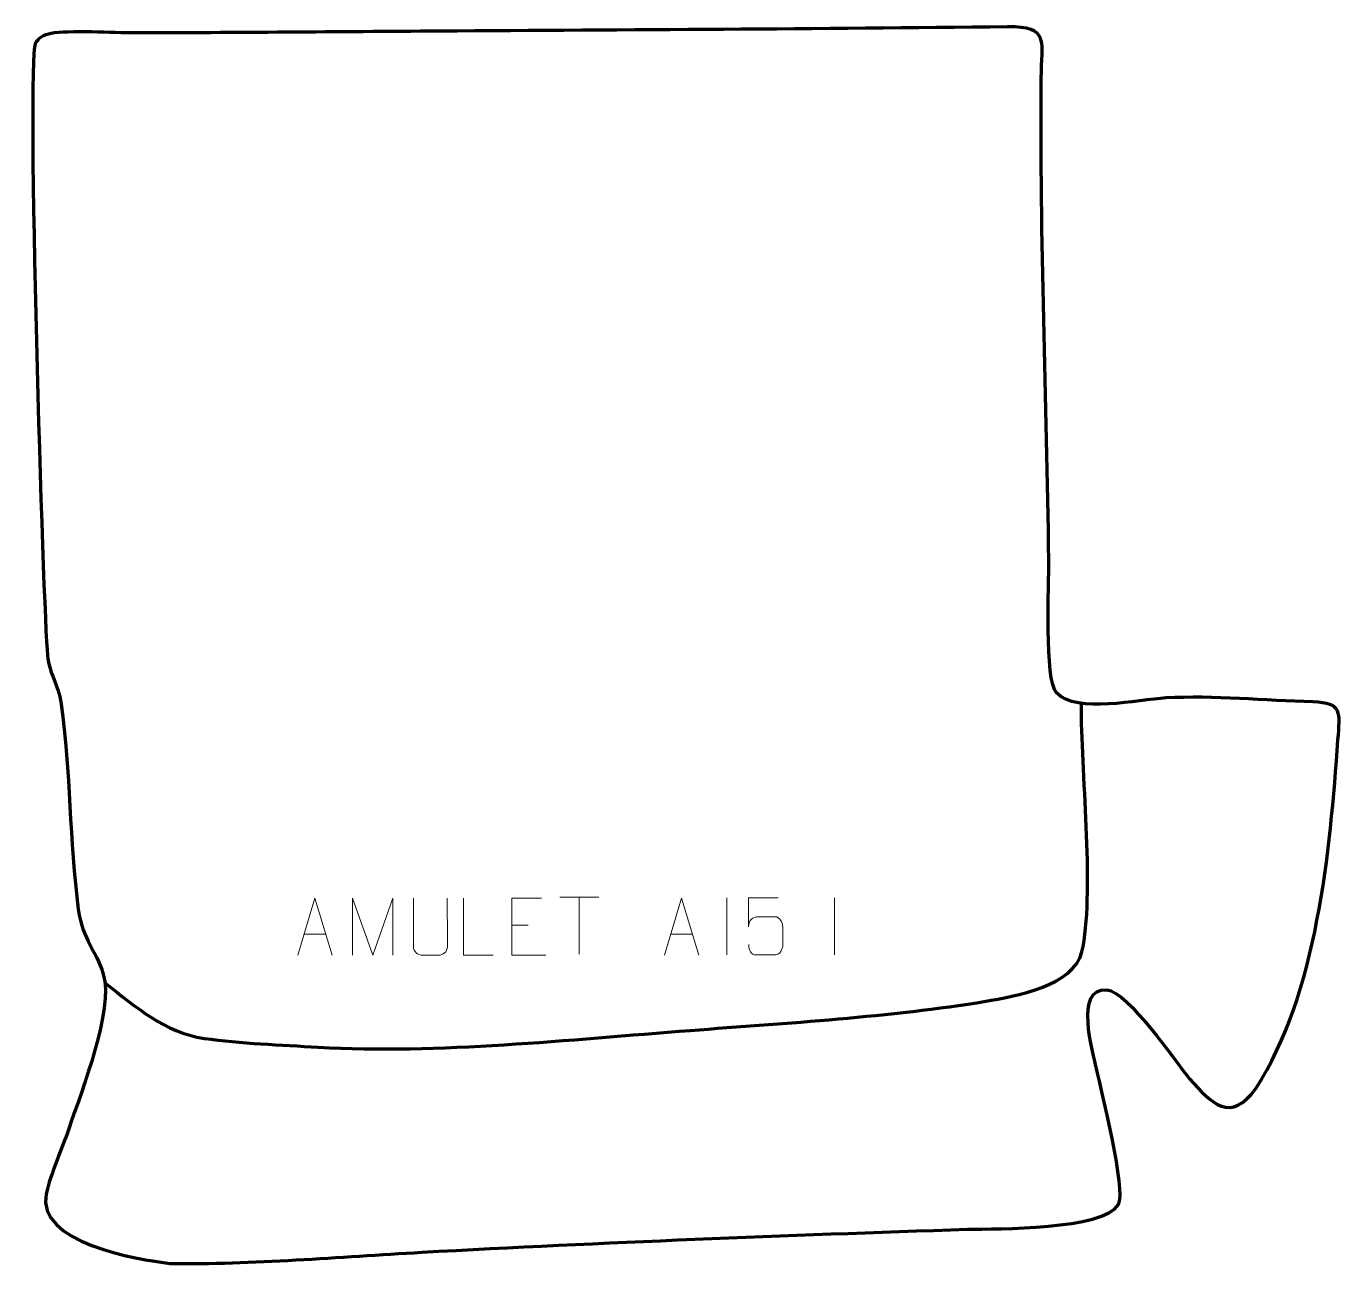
# Model space of a CAD drawing. Header units: millimetres. Extents: x -506 to 69, y 177 to 717.
import ezdxf

# ---------------------------------------------------------------- set-up
doc = ezdxf.new("R2010")
doc.units = ezdxf.units.MM
doc.header["$MEASUREMENT"] = 0
doc.layers.add('layer 2', color=7, linetype='Continuous')
doc.layers.add('layer 3', color=7, linetype='Continuous')

msp = doc.modelspace()

# ---------------------------------------------------------------- linework, layer by layer
at = {"layer": 'layer 2', "color": 140, "lineweight": 158}
msp.add_open_spline([(-471.5977, 299.6143), (-457.6195, 288.9075), (-446.036, 278.1085), (-428.1385, 275.4175), (-428.1385, 275.4175), (-412.5348, 273.1684), (-394.5524, 272.6301), (-378.6031, 271.5423), (-378.6031, 271.5423), (-325.8658, 268.7153), (-268.9025, 274.8816), (-216.0509, 278.923), (-216.0509, 278.923), (-173.8544, 282.1423), (-128.8076, 284.8108), (-87.1701, 291.6392), (-87.1701, 291.6392), (-74.6182, 293.6977), (-48.5016, 298.3893), (-45.1762, 313.1521), (-45.1762, 313.1521), (-39.5109, 338.3034), (-45.2358, 388.71), (-45.3627, 418.6356), (-45.3627, 418.6356), (-45.3627, 418.6356), (-45.3755, 421.6538), (-45.3755, 421.6538)], degree=3, knots=[0, 0, 0, 0, 0.125, 0.125, 0.125, 0.125, 0.25, 0.25, 0.25, 0.25, 0.375, 0.375, 0.375, 0.375, 0.5, 0.5, 0.5, 0.5, 0.625, 0.625, 0.625, 0.625, 0.75, 0.75, 0.75, 0.75, 1, 1, 1, 1], dxfattribs=at)
at = {"layer": 'layer 3', "color": 242, "lineweight": 158}
msp.add_open_spline([(-325.613, 715.0536), (-242.9403, 715.5736), (-160.2809, 715.9582), (-77.6123, 716.9389), (-77.6123, 716.9389), (-58.9214, 717.1606), (-62.7872, 710.5346), (-62.9048, 694.4892), (-62.9048, 694.4892), (-63.4177, 624.4681), (-60.6838, 554.1234), (-59.5912, 484.0505), (-59.5912, 484.0505), (-59.6005, 474.4052), (-61.4373, 431.5739), (-56.2983, 426.2659), (-56.2983, 426.2659), (-47.2157, 416.8848), (-20.759, 423.3644), (-8.4629, 424.0174), (-8.4629, 424.0174), (12.2878, 425.1194), (34.7866, 422.9333), (55.6923, 422.266), (55.6923, 422.266), (68.6573, 421.8688), (67.4819, 417.8792), (66.6129, 405.7075), (66.6129, 405.7075), (63.175, 357.5553), (57.5928, 294.638), (30.6941, 253.6155), (30.6941, 253.6155), (19.8319, 238.2219), (11.5012, 246.7611), (1.8348, 257.8238), (1.8348, 257.8238), (-4.5829, 265.7282), (-25.1895, 295.7826), (-34.2233, 296.6124), (-34.2233, 296.6124), (-48.7485, 297.9465), (-40.2739, 269.1919), (-38.6808, 261.7316), (-38.6808, 261.7316), (-36.6283, 252.4826), (-25.6804, 208.7857), (-29.2141, 202.8682), (-29.2141, 202.8682), (-35.8155, 191.8134), (-82.2795, 192.4143), (-95.0332, 192.0914), (-95.0332, 192.0914), (-174.7316, 189.5513), (-253.6516, 186.4151), (-333.2841, 182.0886), (-333.2841, 182.0886), (-369.0485, 180.1192), (-407.5402, 176.6599), (-443.1451, 177.2326), (-443.1451, 177.2326), (-457.5265, 178.8077), (-501.9552, 186.4166), (-497.2574, 207.6204), (-497.2574, 207.6204), (-495.441, 215.8192), (-489.9585, 228.0975), (-487.0847, 236.8243), (-487.0847, 236.8243), (-481.75, 252.6444), (-467.6932, 287.8997), (-472.3395, 303.427), (-472.3395, 303.427), (-475.687, 314.6142), (-481.0524, 317.3288), (-483.2448, 331.808), (-483.2448, 331.808), (-487.163, 361.5431), (-486.5568, 392.1457), (-490.7413, 421.3254), (-490.7413, 421.3254), (-492.1245, 430.9703), (-495.7973, 433.9086), (-496.6874, 442.6661), (-496.6874, 442.6661), (-498.556, 461.0512), (-505.9112, 700.7332), (-502.0255, 709.5621), (-502.0255, 709.5621), (-500.9644, 711.9732), (-498.3987, 713.4008), (-495.07, 714.0514), (-495.07, 714.0514), (-487.818, 715.4688), (-467.6092, 714.2529), (-458.6566, 714.2676), (-458.6566, 714.2676), (-414.3073, 714.3406), (-369.961, 714.7684), (-325.613, 715.0536)], degree=3, knots=[0, 0, 0, 0, 0.03846154, 0.03846154, 0.03846154, 0.03846154, 0.07692308, 0.07692308, 0.07692308, 0.07692308, 0.11538462, 0.11538462, 0.11538462, 0.11538462, 0.15384615, 0.15384615, 0.15384615, 0.15384615, 0.19230769, 0.19230769, 0.19230769, 0.19230769, 0.23076923, 0.23076923, 0.23076923, 0.23076923, 0.26923077, 0.26923077, 0.26923077, 0.26923077, 0.30769231, 0.30769231, 0.30769231, 0.30769231, 0.34615385, 0.34615385, 0.34615385, 0.34615385, 0.38461538, 0.38461538, 0.38461538, 0.38461538, 0.42307692, 0.42307692, 0.42307692, 0.42307692, 0.46153846, 0.46153846, 0.46153846, 0.46153846, 0.5, 0.5, 0.5, 0.5, 0.53846154, 0.53846154, 0.53846154, 0.53846154, 0.57692308, 0.57692308, 0.57692308, 0.57692308, 0.61538462, 0.61538462, 0.61538462, 0.61538462, 0.65384615, 0.65384615, 0.65384615, 0.65384615, 0.69230769, 0.69230769, 0.69230769, 0.69230769, 0.73076923, 0.73076923, 0.73076923, 0.73076923, 0.76923077, 0.76923077, 0.76923077, 0.76923077, 0.80769231, 0.80769231, 0.80769231, 0.80769231, 0.84615385, 0.84615385, 0.84615385, 0.84615385, 0.88461538, 0.88461538, 0.88461538, 0.88461538, 0.92307692, 0.92307692, 0.92307692, 0.92307692, 1, 1, 1, 1], dxfattribs=at)
at = {"layer": 'layer 3', "color": 250, "lineweight": 9}
for points, knots in [([(-387.3297, 311.737), (-387.3297, 311.737), (-379.9587, 336.6905), (-379.9587, 336.6905), (-379.9587, 336.6905), (-379.9587, 336.6905), (-372.3888, 311.737), (-372.3888, 311.737)], [0, 0, 0, 0, 0.33333333, 0.33333333, 0.33333333, 0.33333333, 1, 1, 1, 1]), ([(-363.5737, 311.7298), (-363.5737, 311.7298), (-363.5737, 336.6877), (-363.5737, 336.6877), (-363.5737, 336.6877), (-363.5737, 336.6877), (-354.6486, 311.7298), (-354.6486, 311.7298), (-354.6486, 311.7298), (-354.6486, 311.7298), (-345.8887, 336.6872), (-345.8887, 336.6872), (-345.8887, 336.6872), (-345.8887, 336.6872), (-345.8887, 311.7298), (-345.8887, 311.7298)], [0, 0, 0, 0, 0.2, 0.2, 0.2, 0.2, 0.4, 0.4, 0.4, 0.4, 0.6, 0.6, 0.6, 0.6, 1, 1, 1, 1]), ([(-322.1903, 336.6871), (-322.1907, 331.1476), (-322.0949, 320.9458), (-322.0945, 315.4054), (-322.0945, 315.4054), (-322.2343, 313.1659), (-323.9115, 311.7397), (-326.0592, 311.7292), (-326.0592, 311.7292), (-328.3911, 311.7296), (-330.723, 311.7296), (-333.0545, 311.7292), (-333.0545, 311.7292), (-334.9795, 311.6277), (-336.9516, 313.4442), (-336.9404, 315.3887), (-336.9404, 315.3887), (-336.9401, 320.9506), (-336.8447, 331.126), (-336.8451, 336.6871)], [0, 0, 0, 0, 0.16666667, 0.16666667, 0.16666667, 0.16666667, 0.33333333, 0.33333333, 0.33333333, 0.33333333, 0.5, 0.5, 0.5, 0.5, 0.66666667, 0.66666667, 0.66666667, 0.66666667, 1, 1, 1, 1]), ([(-302.2001, 311.7296), (-302.2001, 311.7296), (-315.1492, 311.7296), (-315.1492, 311.7296), (-315.1492, 311.7296), (-315.1492, 311.7296), (-315.1492, 336.6832), (-315.1492, 336.6832)], [0, 0, 0, 0, 0.33333333, 0.33333333, 0.33333333, 0.33333333, 1, 1, 1, 1]), ([(-281.0921, 336.6907), (-281.0921, 336.6907), (-293.966, 336.6907), (-293.966, 336.6907), (-293.966, 336.6907), (-293.966, 336.6907), (-293.966, 311.7371), (-293.966, 311.7371), (-293.966, 311.7371), (-293.966, 311.7371), (-279.1002, 311.7371), (-279.1002, 311.7371)], [0, 0, 0, 0, 0.25, 0.25, 0.25, 0.25, 0.5, 0.5, 0.5, 0.5, 1, 1, 1, 1]), ([(-227.3297, 311.737), (-227.3297, 311.737), (-219.9587, 336.6905), (-219.9587, 336.6905), (-219.9587, 336.6905), (-219.9587, 336.6905), (-212.3888, 311.737), (-212.3888, 311.737)], [0, 0, 0, 0, 0.33333333, 0.33333333, 0.33333333, 0.33333333, 1, 1, 1, 1]), ([(-177.7696, 336.7651), (-177.7696, 336.7651), (-190.6213, 336.7651), (-190.6213, 336.7651), (-190.6213, 336.7651), (-190.621, 332.5345), (-190.621, 328.3036), (-190.6213, 324.0724), (-190.6213, 324.0724), (-190.6216, 327.3825), (-188.9906, 328.4543), (-186.1786, 328.5148), (-186.1786, 328.5148), (-183.739, 328.5151), (-181.2995, 328.5151), (-178.8603, 328.5148), (-178.8603, 328.5148), (-177.2105, 328.5216), (-175.7356, 326.1411), (-175.7071, 324.0724), (-175.7071, 324.0724), (-175.7074, 321.4851), (-175.7074, 318.8975), (-175.7071, 316.3098), (-175.7071, 316.3098), (-175.6609, 314.3504), (-177.1603, 311.9141), (-178.7862, 311.8556), (-178.7862, 311.8556), (-180.7427, 311.8559), (-185.6377, 311.8559), (-187.5947, 311.8556), (-187.5947, 311.8556), (-189.4402, 311.8468), (-190.5473, 313.8116), (-190.5681, 316.3627)], [0, 0, 0, 0, 0.1, 0.1, 0.1, 0.1, 0.2, 0.2, 0.2, 0.2, 0.3, 0.3, 0.3, 0.3, 0.4, 0.4, 0.4, 0.4, 0.5, 0.5, 0.5, 0.5, 0.6, 0.6, 0.6, 0.6, 0.7, 0.7, 0.7, 0.7, 0.8, 0.8, 0.8, 0.8, 1, 1, 1, 1])]:
    msp.add_open_spline(points, degree=3, knots=knots, dxfattribs=at)
for points in [[(-273.0545, 337.0931), (-273.0545, 337.0931), (-256.0673, 337.0931), (-256.0673, 337.0931)], [(-264.5607, 312.1631), (-264.5607, 312.1631), (-264.5607, 337.1166), (-264.5607, 337.1166)], [(-200.097, 336.7974), (-200.097, 336.7974), (-200.097, 311.8233), (-200.097, 311.8233)], [(-153.097, 336.7974), (-153.097, 336.7974), (-153.097, 311.8233), (-153.097, 311.8233)], [(-293.966, 324.811), (-293.966, 324.811), (-286.7979, 324.811), (-286.7979, 324.811)], [(-384.6071, 320.9864), (-384.6071, 320.9864), (-375.1114, 320.9864), (-375.1114, 320.9864)], [(-224.6071, 320.9864), (-224.6071, 320.9864), (-215.1114, 320.9864), (-215.1114, 320.9864)]]:
    msp.add_open_spline(points, degree=3, dxfattribs=at)

doc.saveas('drawing.dxf')
